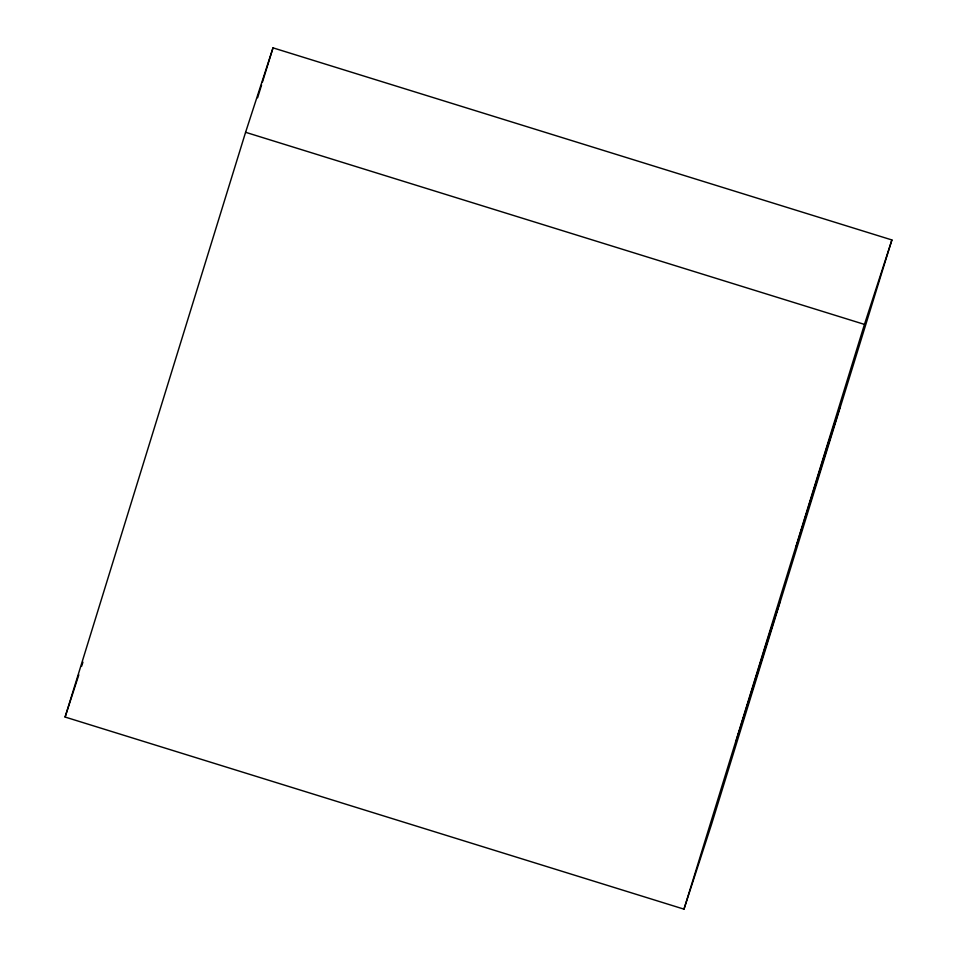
<?xml version="1.0" encoding="UTF-8"?>
<svg xmlns="http://www.w3.org/2000/svg" width="957" height="957" viewBox="0 0 957 957"><rect width="100%" height="100%" fill="white"/><g stroke="black" fill="none" stroke-linecap="round" stroke-linejoin="round"><path stroke-width="1.44" d="M65.1 717.044L245.59 132.293L273.02 47.85L891.9 239.956L711.41 824.707L683.98 909.15L65.1 717.044L78.821 674.829M257.612 97.77L261.584 84.934M262.457 82.075L273.02 47.85M683.98 909.15L864.458 324.399L891.9 239.956M81.56 666.383L82.936 662.16M245.59 132.293L864.458 324.399M766.031 644.396L735.957 741.854L779.752 602.168L766.031 644.396M826.202 449.479L796.116 546.937L839.923 407.251L826.202 449.479"/></g></svg>
